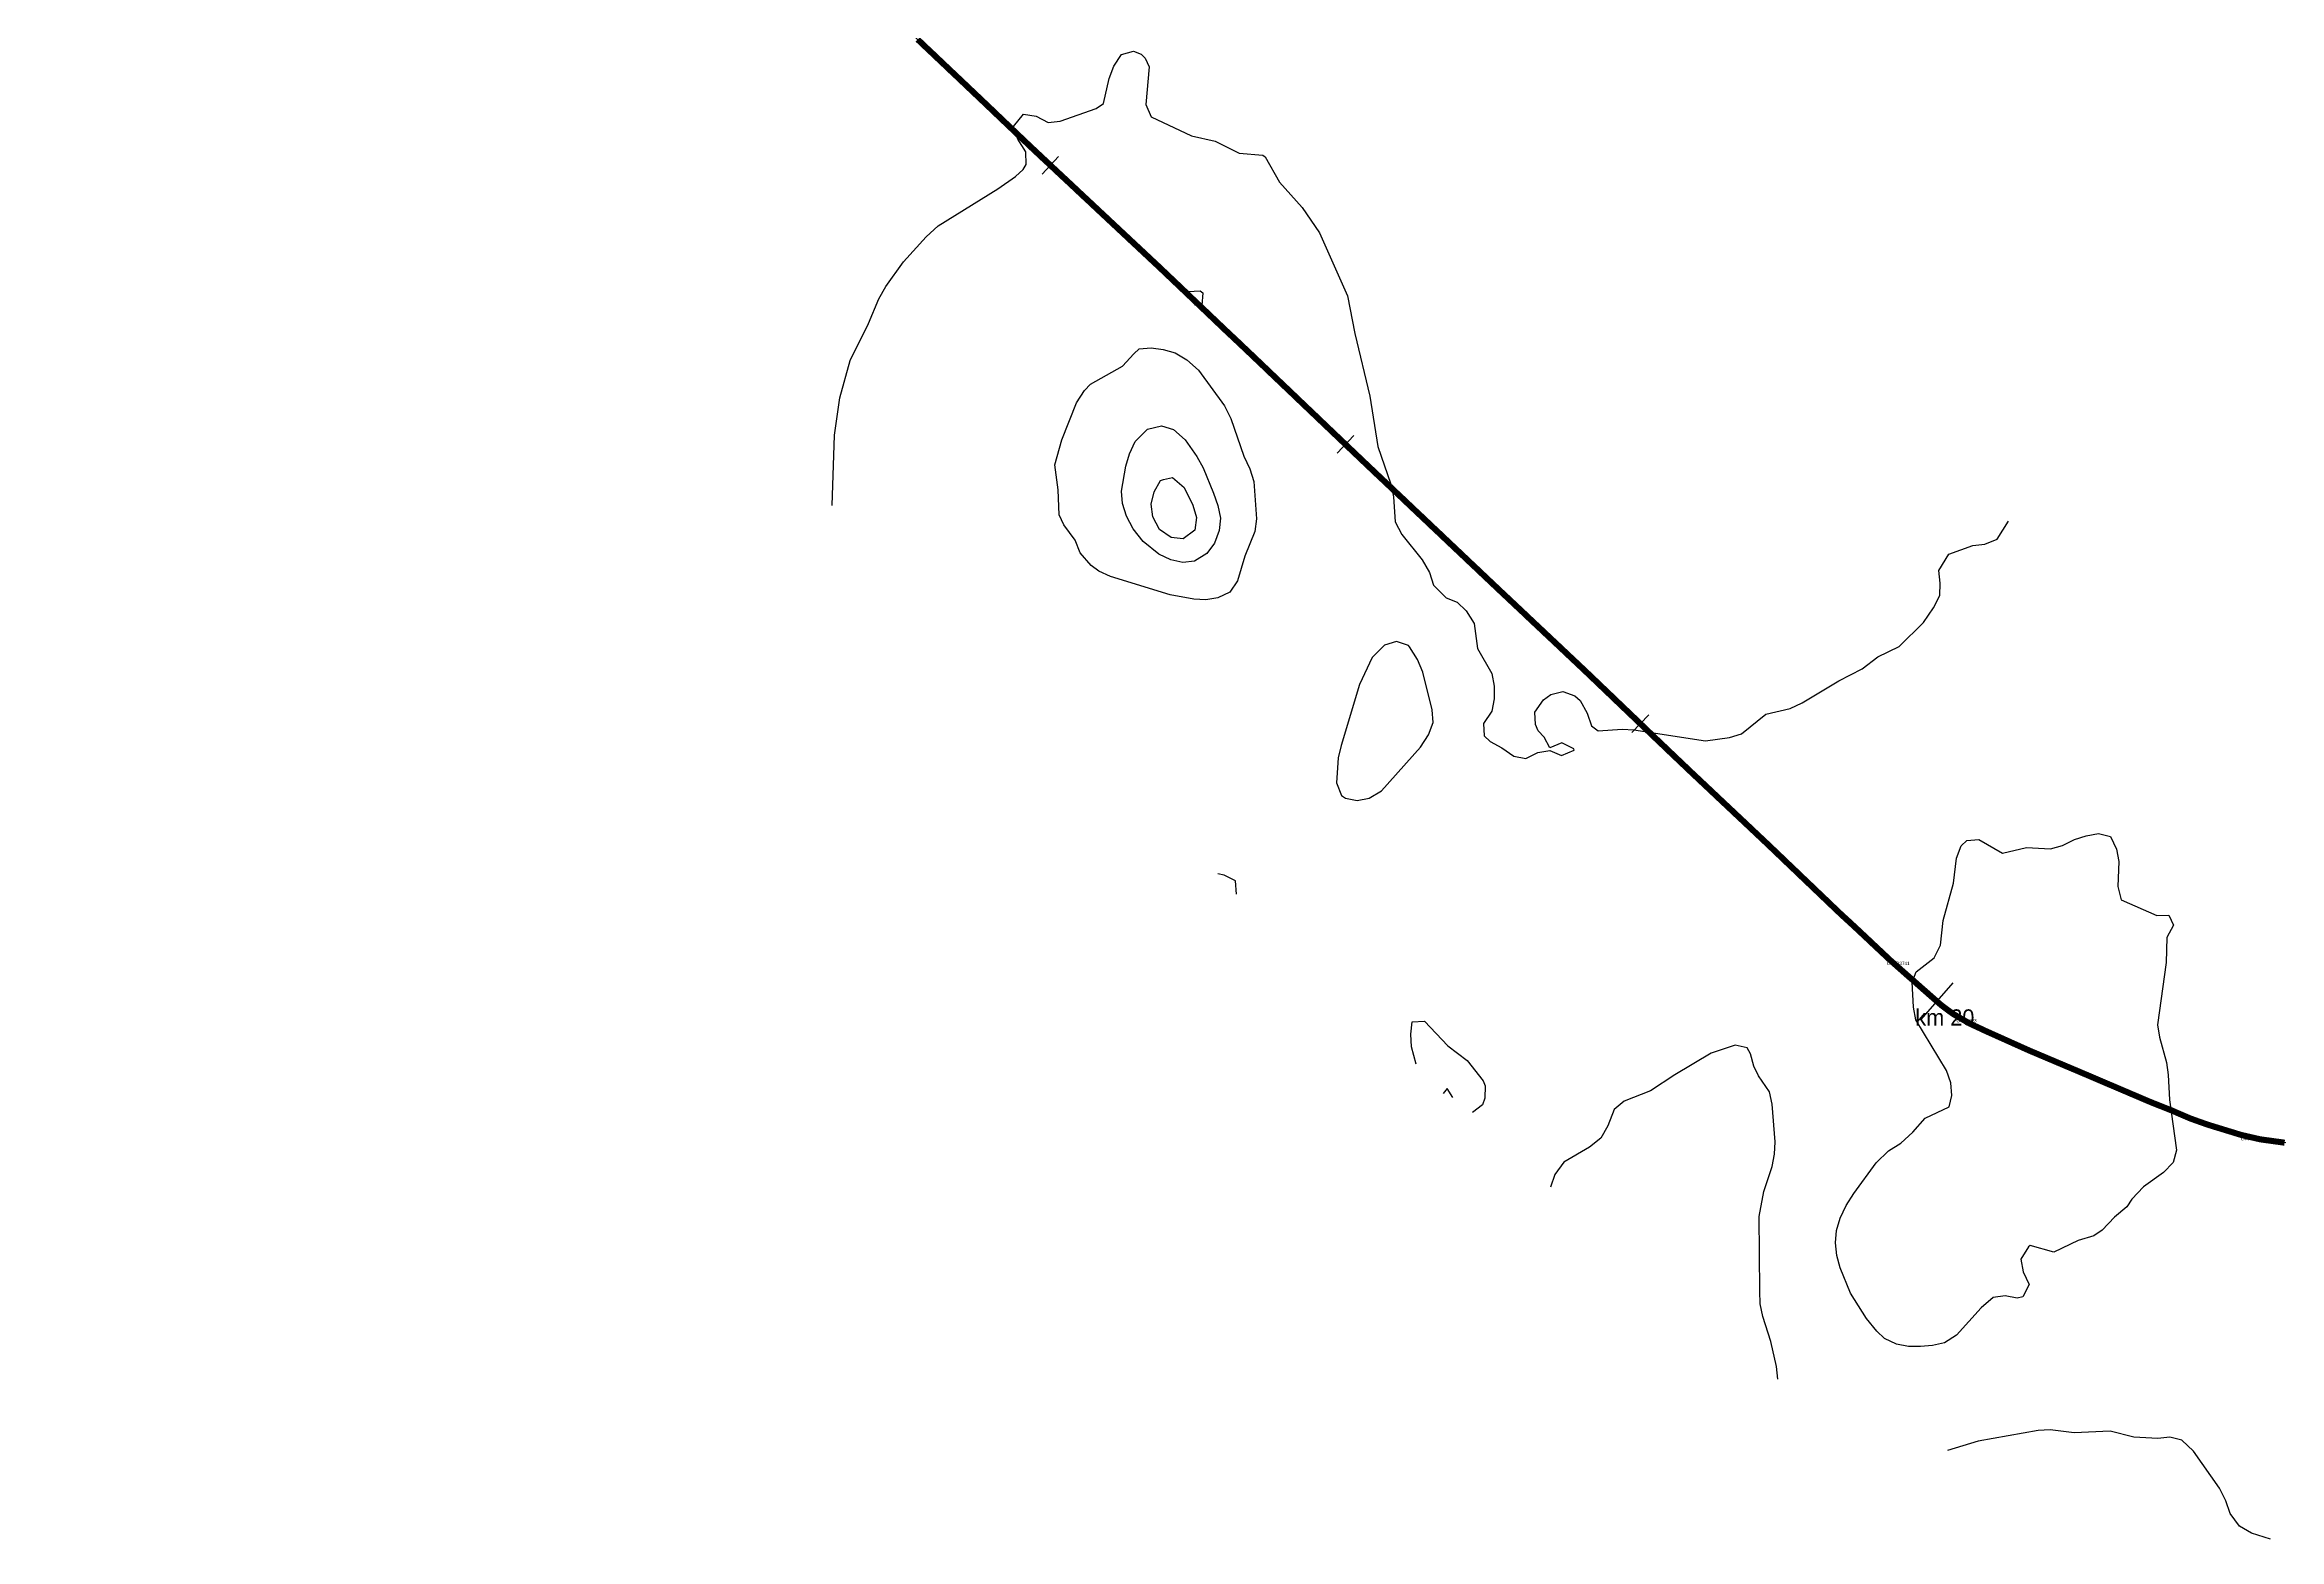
# Model space of a CAD drawing. Header units: metres. Extents: x 697254 to 930473, y 8023396 to 8227001.
# Drawn here: x 910138 to 915649, y 8033274 to 8036960 of the extents above; entities that cross this region are included whole.
import ezdxf

# ---------------------------------------------------------------- set-up
doc = ezdxf.new("R2010")
doc.units = ezdxf.units.M
for name, color, linetype in [('ALIGNMENT_FITTED', 4, 'Continuous'), ('CENTRELINE', 7, 'Continuous'), ('CHAINAGE', 7, 'Continuous'), ('CONTOUR_10M', 33, 'Continuous'), ('CONTOUR_INDEX_50M', 34, 'Continuous'), ('CURVE_LABELS', 4, 'Continuous'), ('GRADE_0-4', 3, 'Continuous')]:
    doc.layers.add(name, color=color, linetype=linetype)

msp = doc.modelspace()

# ---------------------------------------------------------------- linework, layer by layer
at = {"layer": 'ALIGNMENT_FITTED'}
for p, q in [((914642, 8034747.4), (909971.7, 8039168.9)), ((914781.2, 8034621.6), (914741.1, 8034656.9)), ((915391.6, 8034327.3), (914948.9, 8034515.9))]:
    msp.add_line(p, q, dxfattribs=at)
for centre, radius, start, end in [((917214.3, 8037464.4), 3741.5, -133.4324, -131.3772), ((915193, 8035089.1), 623, -131.3772, -113.0676), ((915794.8, 8035274.1), 1029.1, -113.0676, -93.5811)]:
    msp.add_arc(centre, radius, start, end, dxfattribs=at)
at = {"layer": 'CENTRELINE'}
msp.add_polyline3d([(915652.2, 8034253.9, 1477.4), (915642.3, 8034255.2, 1477.4), (915632.4, 8034256.6, 1477.4), (915622.5, 8034258, 1477.2), (915612.5, 8034259.3, 1477), (915602.6, 8034260.7, 1476.8), (915592.8, 8034262.9, 1477), (915583.1, 8034265.1, 1477.2), (915573.3, 8034267.4, 1477.5), (915563.5, 8034269.6, 1477.6), (915553.8, 8034272, 1477.7), (915544.2, 8034274.9, 1477.8), (915534.7, 8034277.9, 1477.9), (915525.1, 8034280.8, 1478), (915515.5, 8034283.7, 1478.1), (915505.9, 8034286.7, 1478.3), (915496.4, 8034289.6, 1478.4), (915486.8, 8034292.5, 1478.5), (915477.2, 8034295.5, 1478.5), (915467.7, 8034298.6, 1478.7), (915458.2, 8034302, 1478.8), (915448.8, 8034305.3, 1479), (915439.4, 8034308.7, 1479.1), (915429.9, 8034312.1, 1479.1), (915420.7, 8034316, 1479.1), (915411.5, 8034320, 1479.3), (915402.3, 8034323.9, 1479.5), (915393.1, 8034327.9, 1479.7), (915383.9, 8034331.9, 1479.9), (915374.6, 8034335.6, 1480.2), (915365.3, 8034339.3, 1480.4), (915356, 8034342.9, 1480.6), (915346.7, 8034346.6, 1480.8), (915337.4, 8034350.3, 1481), (915328.1, 8034354.1, 1481), (915318.9, 8034358, 1481.1), (915309.7, 8034361.9, 1481.2), (915300.4, 8034365.9, 1481.4), (915291.2, 8034369.8, 1481.6), (915282, 8034373.7, 1481.8), (915272.8, 8034377.7, 1482), (915263.6, 8034381.6, 1482.1), (915254.4, 8034385.5, 1482.2), (915245.2, 8034389.4, 1482.2), (915235.9, 8034393.4, 1482.3), (915226.7, 8034397.3, 1482.5), (915217.5, 8034401.2, 1482.7), (915208.3, 8034405.2, 1483), (915199.1, 8034409.1, 1483.2), (915189.9, 8034413, 1483.3), (915180.7, 8034417, 1483.4), (915171.4, 8034420.9, 1483.5), (915162.2, 8034424.8, 1483.6), (915153, 8034428.7, 1483.7), (915143.8, 8034432.6, 1483.9), (915134.6, 8034436.5, 1484.1), (915125.3, 8034440.4, 1484.4), (915116.1, 8034444.3, 1484.7), (915106.9, 8034448.2, 1485), (915097.6, 8034452.1, 1485.2), (915088.4, 8034456, 1485.5), (915079.2, 8034459.9, 1485.7), (915070, 8034463.8, 1485.9), (915060.7, 8034467.7, 1486), (915051.5, 8034471.6, 1486.2), (915042.3, 8034475.5, 1486.5), (915033.1, 8034479.4, 1486.3), (915023.9, 8034483.5, 1486.2), (915014.8, 8034487.6, 1485.9), (915005.6, 8034491.7, 1485.9), (914996.5, 8034495.8, 1485.8), (914987.3, 8034499.9, 1485.7), (914978.2, 8034504, 1485.7), (914969.1, 8034508.1, 1485.6), (914959.9, 8034512.2, 1485.5), (914950.8, 8034516.3, 1485.2), (914941.6, 8034520.4, 1485), (914932.5, 8034524.5, 1484.7), (914923.4, 8034528.6, 1484.6), (914914.3, 8034532.9, 1484.5), (914905.2, 8034537.1, 1484.4), (914896.1, 8034541.3, 1484.4), (914887, 8034545.5, 1484.3), (914878.3, 8034550.4, 1484.2), (914869.6, 8034555.4, 1484.1), (914861, 8034560.4, 1483.6), (914852.3, 8034565.5, 1483.1), (914843.7, 8034570.6, 1482.7), (914835.6, 8034576.5, 1482.4), (914827.6, 8034582.4, 1482.2), (914819.5, 8034588.4, 1482.1), (914811.7, 8034594.7, 1482.1), (914804.2, 8034601.3, 1482.2), (914796.7, 8034607.9, 1482.1), (914789.2, 8034614.5, 1481.9), (914781.6, 8034621.2, 1481.4), (914774.1, 8034627.8, 1481.2), (914766.6, 8034634.4, 1481.2), (914759.1, 8034641, 1481.4), (914751.6, 8034647.7, 1481.6), (914744.1, 8034654.3, 1480.9), (914736.5, 8034660.9, 1480.4), (914729, 8034667.5, 1480.1), (914721.5, 8034674.1, 1479.9), (914714, 8034680.8, 1479.4), (914706.5, 8034687.4, 1478.7), (914699, 8034694, 1478.3), (914691.4, 8034700.6, 1478.1), (914684.1, 8034707.4, 1478), (914676.8, 8034714.3, 1477.7), (914669.5, 8034721.2, 1477.3), (914662.2, 8034728, 1477), (914654.9, 8034734.9, 1476.6), (914647.6, 8034741.7, 1476.4), (914640.3, 8034748.6, 1476.2), (914633, 8034755.5, 1476), (914625.7, 8034762.3, 1475.7), (914618.4, 8034769.2, 1475.6), (914611.1, 8034776, 1475.6), (914603.8, 8034782.9, 1475.5), (914596.4, 8034789.7, 1475.3), (914589.1, 8034796.5, 1475.2), (914581.7, 8034803.2, 1475.2), (914574.3, 8034810, 1474.9), (914566.9, 8034816.8, 1474.6), (914559.7, 8034823.7, 1474.5), (914552.4, 8034830.6, 1474.5), (914545.2, 8034837.5, 1474.5), (914537.9, 8034844.4, 1474.3), (914530.7, 8034851.4, 1474.1), (914523.4, 8034858.3, 1474), (914516.2, 8034865.2, 1474), (914509, 8034872.1, 1473.8), (914501.7, 8034879, 1473.7), (914494.5, 8034886, 1473.7), (914487.2, 8034892.9, 1473.6), (914480, 8034899.8, 1473.5), (914472.7, 8034906.7, 1473.3), (914465.5, 8034913.6, 1473.2), (914458.3, 8034920.6, 1473.2), (914451, 8034927.5, 1473.3), (914443.8, 8034934.4, 1473.3), (914436.5, 8034941.3, 1473.3), (914429.3, 8034948.2, 1473.2), (914422, 8034955.2, 1473.1), (914414.8, 8034962.1, 1473), (914407.6, 8034969, 1472.9), (914400.3, 8034975.9, 1472.8), (914393.1, 8034982.8, 1472.8), (914385.8, 8034989.8, 1472.7), (914378.5, 8034996.6, 1472.6), (914371.2, 8035003.5, 1472.5), (914363.9, 8035010.4, 1472.4), (914356.6, 8035017.2, 1472.4), (914349.4, 8035024.1, 1472.5), (914342.1, 8035031, 1472.4), (914334.8, 8035037.8, 1472.2), (914327.5, 8035044.7, 1472.2), (914320.2, 8035051.6, 1472.2), (914312.9, 8035058.4, 1472.2), (914305.6, 8035065.3, 1471.9), (914298.3, 8035072.2, 1471.7), (914291, 8035079, 1471.7), (914283.7, 8035085.9, 1471.5), (914276.4, 8035092.8, 1471.4), (914269.1, 8035099.6, 1471.4), (914261.8, 8035106.5, 1471.5), (914254.5, 8035113.4, 1471.5), (914247.3, 8035120.2, 1471.5), (914240, 8035127.1, 1471.3), (914232.7, 8035134, 1471.2), (914225.4, 8035140.8, 1471.1), (914218.1, 8035147.7, 1471), (914210.8, 8035154.6, 1470.9), (914203.5, 8035161.4, 1470.8), (914196.2, 8035168.3, 1470.8), (914189, 8035175.2, 1470.9), (914181.7, 8035182.1, 1470.9), (914174.5, 8035189, 1470.8), (914167.2, 8035195.9, 1470.8), (914159.9, 8035202.8, 1470.7), (914152.7, 8035209.7, 1470.7), (914145.4, 8035216.6, 1470.8), (914138.2, 8035223.6, 1470.6), (914130.9, 8035230.5, 1470.5), (914123.6, 8035237.4, 1470.4), (914116.4, 8035244.3, 1470.4), (914109.1, 8035251.2, 1470.3), (914101.9, 8035258.1, 1470.1), (914094.7, 8035265, 1470.1), (914087.4, 8035272, 1470.1), (914080.2, 8035278.9, 1470.1), (914073, 8035285.8, 1469.9), (914065.7, 8035292.7, 1469.9), (914058.5, 8035299.7, 1469.9), (914051.2, 8035306.6, 1470), (914044, 8035313.5, 1469.9), (914036.8, 8035320.4, 1469.9), (914029.5, 8035327.4, 1469.9), (914022.3, 8035334.3, 1469.8), (914015, 8035341.2, 1469.8), (914007.8, 8035348.1, 1469.7), (914000.6, 8035355.1, 1469.7), (913993.3, 8035362, 1469.6), (913986.1, 8035368.9, 1469.5), (913978.9, 8035375.8, 1469.5), (913971.6, 8035382.7, 1469.5), (913964.4, 8035389.7, 1469.6), (913957.1, 8035396.6, 1469.6), (913949.9, 8035403.5, 1469.8), (913942.7, 8035410.4, 1469.8), (913935.4, 8035417.3, 1469.6), (913928.1, 8035424.2, 1469.4), (913920.8, 8035431.1, 1469.3), (913913.5, 8035438, 1469.1), (913906.2, 8035444.8, 1469.2), (913898.9, 8035451.7, 1469.4), (913891.6, 8035458.6, 1469.5), (913884.4, 8035465.4, 1469.7), (913877.1, 8035472.3, 1469.6), (913869.8, 8035479.2, 1469.5), (913862.5, 8035486, 1469.5), (913855.2, 8035492.9, 1469.5), (913847.9, 8035499.8, 1469.4), (913840.6, 8035506.6, 1469.2), (913833.3, 8035513.5, 1469.1), (913826, 8035520.4, 1469.1), (913818.7, 8035527.2, 1469.1), (913811.4, 8035534.1, 1469), (913804.1, 8035541, 1469.1), (913796.8, 8035547.8, 1469.2), (913789.6, 8035554.7, 1469.2), (913782.3, 8035561.6, 1469.2), (913775, 8035568.4, 1469.1), (913767.7, 8035575.3, 1469.1), (913760.4, 8035582.2, 1469.1), (913753.1, 8035589, 1469.2), (913745.8, 8035595.9, 1469.1), (913738.5, 8035602.8, 1469), (913731.2, 8035609.6, 1469.1), (913723.9, 8035616.5, 1469.2), (913716.6, 8035623.4, 1469.4), (913709.3, 8035630.3, 1469.5), (913702.1, 8035637.1, 1469.4), (913694.8, 8035644, 1469.4), (913687.5, 8035650.9, 1469.5), (913680.2, 8035657.8, 1469.6), (913673, 8035664.7, 1469.4), (913665.7, 8035671.6, 1469.3), (913658.4, 8035678.4, 1469.3), (913651.1, 8035685.3, 1469.4), (913643.8, 8035692.2, 1469.3), (913636.6, 8035699.1, 1469.2), (913629.3, 8035706, 1469.3), (913622, 8035712.9, 1469.5), (913614.7, 8035719.7, 1469.6), (913607.5, 8035726.6, 1469.6), (913600.2, 8035733.5, 1469.6), (913592.9, 8035740.4, 1469.7), (913585.6, 8035747.3, 1469.7), (913578.4, 8035754.2, 1469.6), (913571.1, 8035761.1, 1469.6), (913563.8, 8035767.9, 1469.7), (913556.5, 8035774.8, 1469.8), (913549.3, 8035781.7, 1469.9), (913542, 8035788.6, 1469.8), (913534.7, 8035795.5, 1469.8), (913527.4, 8035802.4, 1469.7), (913520.1, 8035809.2, 1469.7), (913512.9, 8035816.1, 1469.7), (913505.6, 8035823, 1469.7), (913498.3, 8035829.9, 1469.7), (913491, 8035836.8, 1469.8), (913483.8, 8035843.7, 1470), (913476.5, 8035850.5, 1470), (913469.2, 8035857.4, 1470), (913461.9, 8035864.3, 1470), (913454.7, 8035871.2, 1470.1), (913447.4, 8035878.1, 1470.2), (913440.1, 8035885, 1470.2), (913432.8, 8035891.9, 1470.4), (913425.5, 8035898.7, 1470.6), (913418.3, 8035905.6, 1470.8), (913411, 8035912.5, 1470.8), (913403.7, 8035919.4, 1470.8), (913396.4, 8035926.3, 1471), (913389.2, 8035933.2, 1471.2), (913381.9, 8035940.1, 1471.4), (913374.7, 8035947, 1471.4), (913367.4, 8035953.9, 1471.5), (913360.2, 8035960.8, 1471.7), (913352.9, 8035967.7, 1471.8), (913345.7, 8035974.7, 1471.9), (913338.4, 8035981.6, 1472), (913331.2, 8035988.5, 1472.2), (913323.9, 8035995.4, 1472.4), (913316.7, 8036002.3, 1472.6), (913309.4, 8036009.2, 1472.8), (913302.2, 8036016.1, 1473), (913294.9, 8036023, 1473.1), (913287.7, 8036029.9, 1473.3), (913280.4, 8036036.9, 1473.5), (913273.2, 8036043.8, 1473.6), (913265.9, 8036050.7, 1473.8), (913258.7, 8036057.6, 1474), (913251.4, 8036064.5, 1474.3), (913244.2, 8036071.4, 1474.5), (913236.9, 8036078.3, 1474.6), (913229.7, 8036085.2, 1474.8), (913222.4, 8036092.1, 1475.1), (913215.2, 8036099.1, 1475.3), (913207.9, 8036106, 1475.2), (913200.7, 8036112.9, 1475.2), (913193.4, 8036119.8, 1475.3), (913186.2, 8036126.7, 1475.4), (913178.9, 8036133.6, 1475.5), (913171.7, 8036140.5, 1475.7), (913164.4, 8036147.4, 1475.9), (913157.2, 8036154.3, 1476.1), (913149.9, 8036161.3, 1476.4), (913142.7, 8036168.2, 1476.5), (913135.4, 8036175.1, 1476.7), (913128.2, 8036182, 1476.8), (913120.9, 8036188.9, 1476.9), (913113.7, 8036195.8, 1477), (913106.4, 8036202.7, 1477.2), (913099.1, 8036209.6, 1477.4), (913091.9, 8036216.5, 1477.5), (913084.6, 8036223.5, 1477.6), (913077.3, 8036230.3, 1477.7), (913070, 8036237.2, 1477.7), (913062.7, 8036244, 1477.6), (913055.4, 8036250.9, 1477.6), (913048.1, 8036257.7, 1477.5), (913040.9, 8036264.6, 1477.3), (913033.6, 8036271.6, 1477.3), (913026.4, 8036278.5, 1477.5), (913019.1, 8036285.4, 1477.8), (913011.9, 8036292.3, 1478.8), (913004.6, 8036299.2, 1479.7), (912997.4, 8036306.1, 1480.7), (912990.1, 8036313, 1481.7), (912982.9, 8036319.9, 1482.1), (912975.6, 8036326.8, 1481.8), (912968.3, 8036333.7, 1481.8), (912961.1, 8036340.7, 1482.1), (912953.8, 8036347.6, 1482.1), (912946.6, 8036354.5, 1480.7), (912939.3, 8036361.4, 1479.8), (912932.1, 8036368.3, 1479.7), (912924.8, 8036375.2, 1480), (912917.6, 8036382.1, 1480), (912910.3, 8036389, 1480), (912903.1, 8036395.9, 1480), (912895.8, 8036402.8, 1479.8), (912888.5, 8036409.7, 1479.3), (912881.2, 8036416.6, 1478.1), (912873.9, 8036423.4, 1477), (912866.6, 8036430.2, 1476.7), (912859.3, 8036437.1, 1476.6), (912852, 8036443.9, 1476.4), (912844.7, 8036450.8, 1476.3), (912837.3, 8036457.6, 1476.3), (912830, 8036464.5, 1476.2), (912822.7, 8036471.3, 1476), (912815.4, 8036478.1, 1475.9), (912808.1, 8036485, 1475.8), (912800.8, 8036491.8, 1475.8), (912793.4, 8036498.7, 1475.8), (912786.1, 8036505.5, 1475.8), (912778.8, 8036512.4, 1475.3), (912771.5, 8036519.2, 1474.8), (912764.2, 8036526, 1474.4), (912756.9, 8036532.9, 1474.1), (912749.6, 8036539.7, 1473.9), (912742.2, 8036546.6, 1473.7), (912734.9, 8036553.4, 1473.6), (912727.6, 8036560.3, 1473.4), (912720.3, 8036567.1, 1473.2), (912713, 8036574, 1473), (912705.7, 8036580.8, 1472.7), (912698.3, 8036587.6, 1472.6), (912691, 8036594.5, 1472.4), (912683.7, 8036601.3, 1472.1), (912676.4, 8036608.2, 1471.8), (912669.1, 8036615, 1471.6), (912661.8, 8036621.9, 1471.5), (912654.5, 8036628.7, 1471.4), (912647.1, 8036635.5, 1471.3), (912639.8, 8036642.4, 1471.3), (912632.5, 8036649.2, 1471.1), (912625.2, 8036656.1, 1470.9), (912617.9, 8036662.9, 1470.8), (912610.6, 8036669.8, 1470.7), (912603.2, 8036676.6, 1470.5), (912595.9, 8036683.4, 1470.3), (912588.6, 8036690.3, 1470.1), (912581.3, 8036697.1, 1470.1), (912574, 8036704, 1470.2), (912566.7, 8036710.8, 1470.1), (912559.4, 8036717.8, 1470), (912552.2, 8036724.7, 1469.9), (912544.9, 8036731.6, 1470.2), (912537.7, 8036738.5, 1470.4), (912530.4, 8036745.4, 1470.2), (912523.2, 8036752.3, 1469.6), (912515.9, 8036759.2, 1469.5), (912508.7, 8036766.1, 1469.3), (912501.4, 8036773.1, 1469.2), (912494.2, 8036780, 1469.2), (912486.9, 8036786.9, 1469), (912479.7, 8036793.8, 1468.6), (912472.5, 8036800.7, 1468.1), (912465.2, 8036807.6, 1467.6), (912458, 8036814.5, 1467.6), (912450.7, 8036821.4, 1467.5), (912443.4, 8036828.3, 1467.4), (912436.2, 8036835.2, 1467.3), (912428.9, 8036842.1, 1467.2), (912421.6, 8036849, 1467), (912414.4, 8036855.9, 1466.9), (912407.1, 8036862.8, 1466.8), (912399.8, 8036869.7, 1466.9), (912392.5, 8036876.6, 1467), (912385.3, 8036883.5, 1467.2), (912378, 8036890.3, 1467.1), (912370.7, 8036897.2, 1466.9), (912363.4, 8036904.1, 1466.7), (912356.2, 8036911, 1466.6), (912348.9, 8036917.9, 1466.5), (912341.6, 8036924.8, 1466.2), (912334.4, 8036931.7, 1465.9), (912327.1, 8036938.6, 1465.8), (912319.8, 8036945.4, 1465.6), (912312.5, 8036952.3, 1465.4), (912305.3, 8036959.2, 1465.3), (912298, 8036966.1, 1465.1)], dxfattribs=at)
at = {"layer": 'CHAINAGE'}
for p, q in [((912638.4, 8036684.8), (912597.4, 8036641)), ((913366.4, 8035996.4), (913325, 8035952.9)), ((914093.7, 8035307.5), (914052.2, 8035264.1)), ((914843.9, 8034646.3), (914764.5, 8034556.3))]:
    msp.add_line(p, q, dxfattribs=at)
at = {"layer": 'CONTOUR_10M'}
for points, elevation in [([(912080.1, 8035823.9), (912085.3, 8035997.1), (912098.5, 8036089.3), (912124.1, 8036181.1), (912169.4, 8036272.6), (912194.7, 8036333.7), (912212.5, 8036364.1), (912255.7, 8036424.8), (912311.4, 8036486.7), (912341.5, 8036513.1), (912488.2, 8036604.8), (912531.7, 8036634.8), (912551, 8036652.5), (912558.5, 8036665), (912557.6, 8036695.8), (912537.9, 8036727), (912527, 8036758.1), (912551.5, 8036788.4), (912583.3, 8036784), (912612.5, 8036768.1), (912642.1, 8036771.6), (912731.3, 8036802.5), (912748.7, 8036815.1), (912762.8, 8036876.4), (912774.8, 8036906.9), (912793.1, 8036935.6), (912822.8, 8036944.5), (912841.7, 8036936.4), (912851.9, 8036926.7), (912861.6, 8036905.1), (912853.5, 8036812.9), (912866.7, 8036781.8), (912966.1, 8036735.6), (913024.8, 8036721.8), (913083.3, 8036692.7), (913142.2, 8036687.3), (913147.6, 8036683.6), (913182.9, 8036621.3), (913238.7, 8036558.5), (913282, 8036496), (913350.9, 8036340.6), (913369.1, 8036247.8), (913405.6, 8036093), (913425.5, 8035969.4), (913457.7, 8035876.3), (913464.3, 8035845.4), (913468.3, 8035783.7), (913484.5, 8035752.5), (913535.3, 8035689.9), (913553.1, 8035658.7), (913563, 8035627.5), (913593.8, 8035596.3), (913621.2, 8035585.8), (913643.7, 8035564.4), (913663.3, 8035533.2), (913671.1, 8035471.4), (913707, 8035409.1), (913712.4, 8035378.2), (913712.8, 8035347.4), (913706.7, 8035316.7), (913685.9, 8035286.3), (913688, 8035255.5), (913702.6, 8035241.5), (913731.8, 8035226), (913760.9, 8035205.9), (913790.3, 8035200.3), (913820.1, 8035214.6), (913849.7, 8035219.4), (913879, 8035207.4), (913909.7, 8035220.1), (913908.9, 8035223.5), (913879.7, 8035238.7), (913849.9, 8035226.4), (913835.6, 8035252.4), (913821.2, 8035268.5), (913814.7, 8035283.6), (913812.8, 8035314.5), (913834, 8035344.8), (913852.6, 8035357.9), (913882.3, 8035365.2), (913911.6, 8035354.8), (913924.3, 8035343), (913941.7, 8035311.8), (913952.7, 8035280.8), (913968.8, 8035268), (914028, 8035272.6), (914057.4, 8035270.2), (914234, 8035243.6), (914293.2, 8035251.4), (914322.9, 8035260.8), (914383, 8035309.3), (914442.3, 8035322.8), (914472.1, 8035337.3), (914562.4, 8035391.3), (914619.9, 8035420.9), (914659.2, 8035450.9), (914711.1, 8035476.3), (914771.4, 8035535.4), (914796.2, 8035571.3), (914811.7, 8035601.7), (914812.6, 8035632.5), (914809.5, 8035663.4), (914834, 8035704), (914893.4, 8035725), (914923, 8035728.2), (914952.8, 8035740.4), (914981.5, 8035784.9)], 1470), ([(912956, 8036348.7), (912958.1, 8036351.3), (912987.7, 8036353.2), (912994.4, 8036347.9), (912991.7, 8036317.2), (912986.8, 8036312.7), (912976.2, 8036317.5), (912956, 8036348.7)], 1480), ([(912823.6, 8036197.5), (912837.1, 8036209.9), (912866.7, 8036212.3), (912896.1, 8036208.7), (912925.5, 8036200.5), (912954.6, 8036183.2), (912983.6, 8036157.4), (913047.6, 8036069.6), (913063.2, 8036038.5), (913094.8, 8035945.4), (913109.8, 8035914.3), (913119.9, 8035883.3), (913126.6, 8035790.8), (913122.5, 8035760), (913097.7, 8035698.9), (913079.6, 8035637.7), (913060.8, 8035610), (913031, 8035595.8), (913001.4, 8035591.5), (912971.9, 8035593.1), (912913.1, 8035603.1), (912766.4, 8035648.6), (912737.2, 8035661.6), (912718.2, 8035676), (912691.8, 8035707.4), (912679.3, 8035738.4), (912651, 8035776.1), (912639.5, 8035800.8), (912637, 8035862.5), (912629.2, 8035924.3), (912646.4, 8035985.5), (912682.5, 8036077.2), (912702.3, 8036107.6), (912717.2, 8036122.7), (912795.5, 8036167.3), (912823.6, 8036197.5)], 1480), ([(912857.7, 8036011.9), (912892.2, 8036019.9), (912921.5, 8036011.1), (912950.5, 8035986.1), (912979.2, 8035945), (912994.8, 8035916.7), (913020.1, 8035854.6), (913031, 8035823.5), (913037.7, 8035792.6), (913034.4, 8035761.9), (913023, 8035731.3), (913003.7, 8035705), (912973.8, 8035686.4), (912944.3, 8035683.6), (912914.9, 8035689.5), (912885.6, 8035703.9), (912846.5, 8035735), (912822.4, 8035766.3), (912805.6, 8035797.4), (912796.2, 8035828.4), (912793.4, 8035859.3), (912804.4, 8035920.6), (912813.1, 8035951.3), (912826.9, 8035981.8), (912857.7, 8036011.9)], 1490), ([(913441.9, 8035479), (913411.7, 8035449.1), (913380.8, 8035382), (913335.4, 8035232), (913328, 8035201.3), (913323.3, 8035139.8), (913336.1, 8035108.7), (913345.5, 8035101.7), (913374.9, 8035096.5), (913404.5, 8035102.1), (913434.4, 8035120.3), (913531.2, 8035227.9), (913550.9, 8035258.3), (913562.4, 8035288.9), (913560, 8035319.7), (913536.4, 8035412.6), (913523.2, 8035443.7), (913503.5, 8035474.9), (913500.9, 8035478.8), (913471.6, 8035488.1), (913441.9, 8035479)], 1470), ([(915173, 8035009), (915203.4, 8035014.9), (915232.8, 8035007.7), (915247.2, 8034976.6), (915253.4, 8034945.7), (915250.7, 8034884.1), (915259, 8034851), (915346.8, 8034812.9), (915376.3, 8034813.6), (915388.1, 8034788.8), (915372, 8034758.4), (915370.2, 8034696.8), (915348.6, 8034543.2), (915353.3, 8034512.3), (915371.2, 8034450.4), (915374.8, 8034419.5), (915377.9, 8034357.8), (915395.7, 8034234.2), (915386.9, 8034203.6), (915363.1, 8034179.3), (915314.4, 8034143.5), (915284.9, 8034113.3), (915272.7, 8034094), (915242.7, 8034068.8), (915212.5, 8034036.6), (915191.7, 8034022.8), (915152.9, 8034011.1), (915093.3, 8033982.5), (915034.6, 8033998.7), (915030.4, 8033995.4), (915011.3, 8033965), (915017.4, 8033934.1), (915032.1, 8033903), (915016.5, 8033872.5), (915002.4, 8033868.9), (914973, 8033874.7), (914943.4, 8033870.9), (914913.3, 8033845.2), (914852.9, 8033778.1), (914823, 8033759.1), (914793.3, 8033752.2), (914763.8, 8033749.5), (914734.2, 8033749.6), (914704.8, 8033755.4), (914675.6, 8033769.7), (914656.4, 8033787.6), (914631, 8033818.9), (914591.4, 8033881.3), (914565.6, 8033943.5), (914557.5, 8033974.5), (914554.3, 8034005.3), (914556.7, 8034036.1), (914565.7, 8034066.7), (914580.6, 8034097.2), (914599.3, 8034127.6), (914655.1, 8034203.1), (914685.3, 8034232.2), (914715.2, 8034251.3), (914744.8, 8034278.6), (914775.5, 8034313.1), (914835.1, 8034341), (914841.1, 8034369), (914839, 8034399.8), (914828.1, 8034430.9), (914752.9, 8034555.6), (914746.9, 8034586.6), (914743.4, 8034648.3), (914753.5, 8034674), (914797.6, 8034708.7), (914813.5, 8034739.2), (914819.9, 8034800.7), (914845.3, 8034892.6), (914853.1, 8034954), (914864.4, 8034984.6), (914878.3, 8034997.8), (914907.9, 8035000.4), (914966.2, 8034966.2), (915025.5, 8034980.8), (915084.5, 8034977), (915114.2, 8034985.3), (915144, 8035000), (915173, 8035009)], 1480), ([(913076.9, 8034865.6), (913074.5, 8034898.6), (913046.3, 8034911.8), (913031, 8034915.5)], 1470), ([(913520.3, 8034446.3), (913508.9, 8034489.1), (913506.9, 8034519.9), (913510.1, 8034550.7), (913540.7, 8034552), (913598.5, 8034491.2), (913646.1, 8034455.5), (913685.2, 8034404.7), (913690.1, 8034392.9), (913689.9, 8034362.1), (913684, 8034345.9), (913659, 8034326.8)], 1480), ([(914412.4, 8033669.4), (914408.7, 8033700.3), (914395.1, 8033762.2), (914375.5, 8033824.2), (914368.9, 8033855.2), (914367.6, 8033886), (914366.5, 8034070.8), (914377.3, 8034132.2), (914398.4, 8034193.4), (914404.3, 8034224.1), (914405.2, 8034254.9), (914397.9, 8034347.4), (914391.9, 8034378.3), (914364.4, 8034417.6), (914353, 8034440.8), (914344.6, 8034471.7), (914336.3, 8034486.6), (914306.9, 8034492.8), (914247.5, 8034473), (914157.8, 8034420.2), (914098, 8034380.1), (914032.9, 8034355), (914008.5, 8034334), (913993, 8034294.2), (913975.3, 8034263.8), (913947.5, 8034241.4), (913884.7, 8034204.1), (913862.3, 8034173.7), (913851.9, 8034143.1)], 1470), ([(913610.5, 8034363.8), (913596.3, 8034385.8), (913586.8, 8034373.9)], 1480), ([(915626.9, 8033274.5), (915580.6, 8033289.8), (915550.6, 8033306.9), (915527.9, 8033338.1), (915517.5, 8033369.2), (915501.8, 8033400.3), (915437.3, 8033491.9), (915408.3, 8033519.2), (915379, 8033526.3), (915349.4, 8033523.1), (915290.4, 8033526.4), (915231.7, 8033541.4), (915143, 8033537), (915084.2, 8033544.1), (915054.6, 8033542.9), (914906.5, 8033516.7), (914830.3, 8033493.3)], 1470)]:
    msp.add_lwpolyline(points, dxfattribs=dict(at, elevation=elevation))
at = {"layer": 'CONTOUR_INDEX_50M', "elevation": 1500}
msp.add_lwpolyline([(912896.9, 8035887.9), (912919.1, 8035892.6), (912948.1, 8035868.4), (912969.6, 8035824.8), (912978.1, 8035793.8), (912974.3, 8035763.1), (912945.5, 8035741.9), (912916, 8035745.1), (912886.9, 8035764.8), (912870.6, 8035796.1), (912866.4, 8035827), (912873.6, 8035857.6), (912889.4, 8035885.6), (912896.9, 8035887.9)], dxfattribs=at)
at = {"layer": 'GRADE_0-4', "const_width": 15}
msp.add_lwpolyline([(915662.1, 8034252.5), (915652.2, 8034253.9), (915642.3, 8034255.2), (915632.4, 8034256.6), (915622.5, 8034258), (915612.5, 8034259.3), (915602.6, 8034260.7), (915592.8, 8034262.9), (915583.1, 8034265.1), (915573.3, 8034267.4), (915563.5, 8034269.6), (915553.8, 8034272), (915544.2, 8034274.9), (915534.7, 8034277.9), (915525.1, 8034280.8), (915515.5, 8034283.7), (915505.9, 8034286.7), (915496.4, 8034289.6), (915486.8, 8034292.5), (915477.2, 8034295.5), (915467.7, 8034298.6), (915458.2, 8034302), (915448.8, 8034305.3), (915439.4, 8034308.7), (915429.9, 8034312.1), (915420.7, 8034316), (915411.5, 8034320), (915402.3, 8034323.9), (915393.1, 8034327.9), (915383.9, 8034331.9), (915374.6, 8034335.6), (915365.3, 8034339.3), (915356, 8034342.9), (915346.7, 8034346.6), (915337.4, 8034350.3), (915328.1, 8034354.1), (915318.9, 8034358), (915309.7, 8034361.9), (915300.4, 8034365.9), (915291.2, 8034369.8), (915282, 8034373.7), (915272.8, 8034377.7), (915263.6, 8034381.6), (915254.4, 8034385.5), (915245.2, 8034389.4), (915235.9, 8034393.4), (915226.7, 8034397.3), (915217.5, 8034401.2), (915208.3, 8034405.2), (915199.1, 8034409.1), (915189.9, 8034413), (915180.7, 8034417), (915171.4, 8034420.9), (915162.2, 8034424.8), (915153, 8034428.7), (915143.8, 8034432.6), (915134.6, 8034436.5), (915125.3, 8034440.4), (915116.1, 8034444.3), (915106.9, 8034448.2), (915097.6, 8034452.1), (915088.4, 8034456), (915079.2, 8034459.9), (915070, 8034463.8), (915060.7, 8034467.7), (915051.5, 8034471.6), (915042.3, 8034475.5), (915033.1, 8034479.4), (915023.9, 8034483.5), (915014.8, 8034487.6), (915005.6, 8034491.7), (914996.5, 8034495.8), (914987.3, 8034499.9), (914978.2, 8034504), (914969.1, 8034508.1), (914959.9, 8034512.2), (914950.8, 8034516.3), (914941.6, 8034520.4), (914932.5, 8034524.5), (914923.4, 8034528.6), (914914.3, 8034532.9), (914905.2, 8034537.1), (914896.1, 8034541.3), (914887, 8034545.5), (914878.3, 8034550.4), (914869.6, 8034555.4), (914861, 8034560.4), (914852.3, 8034565.5), (914843.7, 8034570.6), (914835.6, 8034576.5), (914827.6, 8034582.4), (914819.5, 8034588.4), (914811.7, 8034594.7), (914804.2, 8034601.3), (914796.7, 8034607.9), (914789.2, 8034614.5), (914781.6, 8034621.2), (914774.1, 8034627.8), (914766.6, 8034634.4), (914759.1, 8034641), (914751.6, 8034647.7), (914744.1, 8034654.3), (914736.5, 8034660.9), (914729, 8034667.5), (914721.5, 8034674.1), (914714, 8034680.8), (914706.5, 8034687.4), (914699, 8034694), (914691.4, 8034700.6), (914684.1, 8034707.4), (914676.8, 8034714.3), (914669.5, 8034721.2), (914662.2, 8034728), (914654.9, 8034734.9), (914647.6, 8034741.7), (914640.3, 8034748.6), (914633, 8034755.5), (914625.7, 8034762.3), (914618.4, 8034769.2), (914611.1, 8034776), (914603.8, 8034782.9), (914596.4, 8034789.7), (914589.1, 8034796.5), (914581.7, 8034803.2), (914574.3, 8034810), (914566.9, 8034816.8), (914559.7, 8034823.7), (914552.4, 8034830.6), (914545.2, 8034837.5), (914537.9, 8034844.4), (914530.7, 8034851.4), (914523.4, 8034858.3), (914516.2, 8034865.2), (914509, 8034872.1), (914501.7, 8034879), (914494.5, 8034886), (914487.2, 8034892.9), (914480, 8034899.8), (914472.7, 8034906.7), (914465.5, 8034913.6), (914458.3, 8034920.6), (914451, 8034927.5), (914443.8, 8034934.4), (914436.5, 8034941.3), (914429.3, 8034948.2), (914422, 8034955.2), (914414.8, 8034962.1), (914407.6, 8034969), (914400.3, 8034975.9), (914393.1, 8034982.8), (914385.8, 8034989.8), (914378.5, 8034996.6), (914371.2, 8035003.5), (914363.9, 8035010.4), (914356.6, 8035017.2), (914349.4, 8035024.1), (914342.1, 8035031), (914334.8, 8035037.8), (914327.5, 8035044.7), (914320.2, 8035051.6), (914312.9, 8035058.4), (914305.6, 8035065.3), (914298.3, 8035072.2), (914291, 8035079), (914283.7, 8035085.9), (914276.4, 8035092.8), (914269.1, 8035099.6), (914261.8, 8035106.5), (914254.5, 8035113.4), (914247.3, 8035120.2), (914240, 8035127.1), (914232.7, 8035134), (914225.4, 8035140.8), (914218.1, 8035147.7), (914210.8, 8035154.6), (914203.5, 8035161.4), (914196.2, 8035168.3), (914189, 8035175.2), (914181.7, 8035182.1), (914174.5, 8035189), (914167.2, 8035195.9), (914159.9, 8035202.8), (914152.7, 8035209.7), (914145.4, 8035216.6), (914138.2, 8035223.6), (914130.9, 8035230.5), (914123.6, 8035237.4), (914116.4, 8035244.3), (914109.1, 8035251.2), (914101.9, 8035258.1), (914094.7, 8035265), (914087.4, 8035272), (914080.2, 8035278.9), (914073, 8035285.8), (914065.7, 8035292.7), (914058.5, 8035299.7), (914051.2, 8035306.6), (914044, 8035313.5), (914036.8, 8035320.4), (914029.5, 8035327.4), (914022.3, 8035334.3), (914015, 8035341.2), (914007.8, 8035348.1), (914000.6, 8035355.1), (913993.3, 8035362), (913986.1, 8035368.9), (913978.9, 8035375.8), (913971.6, 8035382.7), (913964.4, 8035389.7), (913957.1, 8035396.6), (913949.9, 8035403.5), (913942.7, 8035410.4), (913935.4, 8035417.3), (913928.1, 8035424.2), (913920.8, 8035431.1), (913913.5, 8035438), (913906.2, 8035444.8), (913898.9, 8035451.7), (913891.6, 8035458.6), (913884.4, 8035465.4), (913877.1, 8035472.3), (913869.8, 8035479.2), (913862.5, 8035486), (913855.2, 8035492.9), (913847.9, 8035499.8), (913840.6, 8035506.6), (913833.3, 8035513.5), (913826, 8035520.4), (913818.7, 8035527.2), (913811.4, 8035534.1), (913804.1, 8035541), (913796.8, 8035547.8), (913789.6, 8035554.7), (913782.3, 8035561.6), (913775, 8035568.4), (913767.7, 8035575.3), (913760.4, 8035582.2), (913753.1, 8035589), (913745.8, 8035595.9), (913738.5, 8035602.8), (913731.2, 8035609.6), (913723.9, 8035616.5), (913716.6, 8035623.4), (913709.3, 8035630.3), (913702.1, 8035637.1), (913694.8, 8035644), (913687.5, 8035650.9), (913680.2, 8035657.8), (913673, 8035664.7), (913665.7, 8035671.6), (913658.4, 8035678.4), (913651.1, 8035685.3), (913643.8, 8035692.2), (913636.6, 8035699.1), (913629.3, 8035706), (913622, 8035712.9), (913614.7, 8035719.7), (913607.5, 8035726.6), (913600.2, 8035733.5), (913592.9, 8035740.4), (913585.6, 8035747.3), (913578.4, 8035754.2), (913571.1, 8035761.1), (913563.8, 8035767.9), (913556.5, 8035774.8), (913549.3, 8035781.7), (913542, 8035788.6), (913534.7, 8035795.5), (913527.4, 8035802.4), (913520.1, 8035809.2), (913512.9, 8035816.1), (913505.6, 8035823), (913498.3, 8035829.9), (913491, 8035836.8), (913483.8, 8035843.7), (913476.5, 8035850.5), (913469.2, 8035857.4), (913461.9, 8035864.3), (913454.7, 8035871.2), (913447.4, 8035878.1), (913440.1, 8035885), (913432.8, 8035891.9), (913425.5, 8035898.7), (913418.3, 8035905.6), (913411, 8035912.5), (913403.7, 8035919.4), (913396.4, 8035926.3), (913389.2, 8035933.2), (913381.9, 8035940.1), (913374.7, 8035947), (913367.4, 8035953.9), (913360.2, 8035960.8), (913352.9, 8035967.7), (913345.7, 8035974.7), (913338.4, 8035981.6), (913331.2, 8035988.5), (913323.9, 8035995.4), (913316.7, 8036002.3), (913309.4, 8036009.2), (913302.2, 8036016.1), (913294.9, 8036023), (913287.7, 8036029.9), (913280.4, 8036036.9), (913273.2, 8036043.8), (913265.9, 8036050.7), (913258.7, 8036057.6), (913251.4, 8036064.5), (913244.2, 8036071.4), (913236.9, 8036078.3), (913229.7, 8036085.2), (913222.4, 8036092.1), (913215.2, 8036099.1), (913207.9, 8036106), (913200.7, 8036112.9), (913193.4, 8036119.8), (913186.2, 8036126.7), (913178.9, 8036133.6), (913171.7, 8036140.5), (913164.4, 8036147.4), (913157.2, 8036154.3), (913149.9, 8036161.3), (913142.7, 8036168.2), (913135.4, 8036175.1), (913128.2, 8036182), (913120.9, 8036188.9), (913113.7, 8036195.8), (913106.4, 8036202.7), (913099.1, 8036209.6), (913091.9, 8036216.5), (913084.6, 8036223.5), (913077.3, 8036230.3), (913070, 8036237.2), (913062.7, 8036244), (913055.4, 8036250.9), (913048.1, 8036257.7), (913040.9, 8036264.6), (913033.6, 8036271.6), (913026.4, 8036278.5), (913019.1, 8036285.4), (913011.9, 8036292.3), (913004.6, 8036299.2), (912997.4, 8036306.1), (912990.1, 8036313), (912982.9, 8036319.9), (912975.6, 8036326.8), (912968.3, 8036333.7), (912961.1, 8036340.7), (912953.8, 8036347.6), (912946.6, 8036354.5), (912939.3, 8036361.4), (912932.1, 8036368.3), (912924.8, 8036375.2), (912917.6, 8036382.1), (912910.3, 8036389), (912903.1, 8036395.9), (912895.8, 8036402.8), (912888.5, 8036409.7), (912881.2, 8036416.6), (912873.9, 8036423.4), (912866.6, 8036430.2), (912859.3, 8036437.1), (912852, 8036443.9), (912844.7, 8036450.8), (912837.3, 8036457.6), (912830, 8036464.5), (912822.7, 8036471.3), (912815.4, 8036478.1), (912808.1, 8036485), (912800.8, 8036491.8), (912793.4, 8036498.7), (912786.1, 8036505.5), (912778.8, 8036512.4), (912771.5, 8036519.2), (912764.2, 8036526), (912756.9, 8036532.9), (912749.6, 8036539.7), (912742.2, 8036546.6), (912734.9, 8036553.4), (912727.6, 8036560.3), (912720.3, 8036567.1), (912713, 8036574), (912705.7, 8036580.8), (912698.3, 8036587.6), (912691, 8036594.5), (912683.7, 8036601.3), (912676.4, 8036608.2), (912669.1, 8036615), (912661.8, 8036621.9), (912654.5, 8036628.7), (912647.1, 8036635.5), (912639.8, 8036642.4), (912632.5, 8036649.2), (912625.2, 8036656.1), (912617.9, 8036662.9), (912610.6, 8036669.8), (912603.2, 8036676.6), (912595.9, 8036683.4), (912588.6, 8036690.3), (912581.3, 8036697.1), (912574, 8036704), (912566.7, 8036710.8), (912559.4, 8036717.8), (912552.2, 8036724.7), (912544.9, 8036731.6), (912537.7, 8036738.5), (912530.4, 8036745.4), (912523.2, 8036752.3), (912515.9, 8036759.2), (912508.7, 8036766.1), (912501.4, 8036773.1), (912494.2, 8036780), (912486.9, 8036786.9), (912479.7, 8036793.8), (912472.5, 8036800.7), (912465.2, 8036807.6), (912458, 8036814.5), (912450.7, 8036821.4), (912443.4, 8036828.3), (912436.2, 8036835.2), (912428.9, 8036842.1), (912421.6, 8036849), (912414.4, 8036855.9), (912407.1, 8036862.8), (912399.8, 8036869.7), (912392.5, 8036876.6), (912385.3, 8036883.5), (912378, 8036890.3), (912370.7, 8036897.2), (912363.4, 8036904.1), (912356.2, 8036911), (912348.9, 8036917.9), (912341.6, 8036924.8), (912334.4, 8036931.7), (912327.1, 8036938.6), (912319.8, 8036945.4), (912312.5, 8036952.3), (912305.3, 8036959.2), (912298, 8036966.1), (912290.7, 8036973)], dxfattribs=at)

# ---------------------------------------------------------------- texts
at = {"layer": 'CHAINAGE'}
msp.add_text('km 20', height=40, dxfattribs=at).set_placement((914751.3, 8034541.3))
at = {"layer": 'CURVE_LABELS'}
for s, p in [('C46 R3741', (914681, 8034690.6)), ('C45 R623', (914852.8, 8034549.3)), ('C44 R1029', (915554.2, 8034258.2))]:
    msp.add_text(s, height=8, dxfattribs=at).set_placement(p)

doc.saveas('drawing.dxf')
